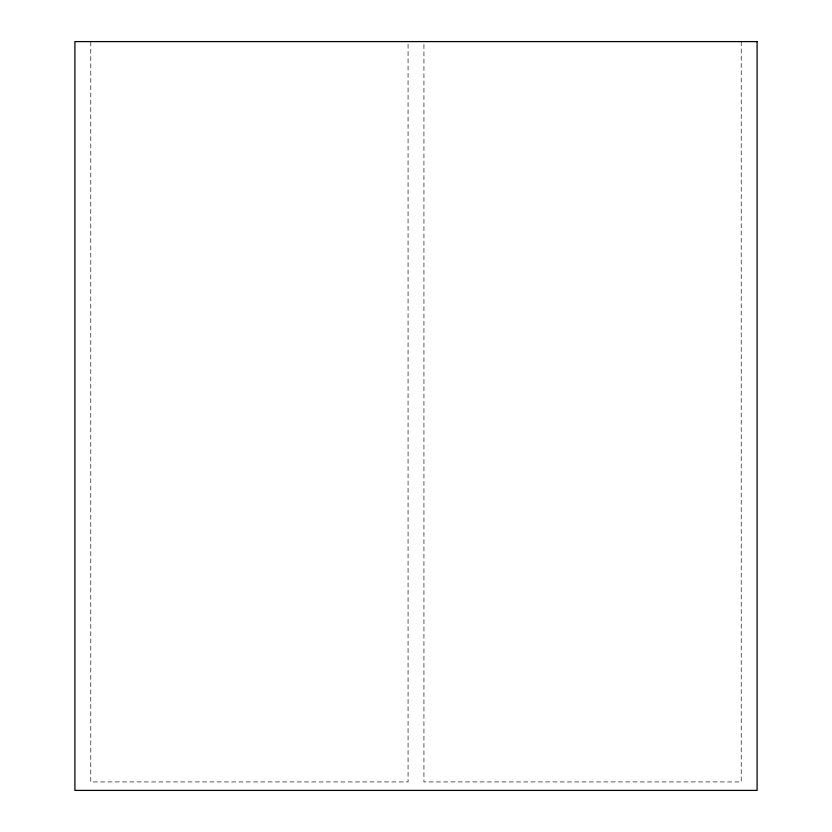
<?xml version="1.0" encoding="UTF-8"?>
<svg xmlns="http://www.w3.org/2000/svg" width="832" height="832" viewBox="0 0 832 832"><rect width="100%" height="100%" fill="white"/><g stroke="black" fill="none" stroke-linecap="round" stroke-linejoin="round"><path stroke-width="0.62" stroke-dasharray="4.16 3.12" d="M741.218 41.6L741.218 781.934L423.935 781.934L423.935 44.2M408.065 44.2L408.065 781.934L90.782 781.934L90.782 41.6"/><path stroke-width="1.25" d="M757.089 41.6L74.911 41.6L74.911 790.4L757.089 790.4L757.089 41.6"/></g></svg>
